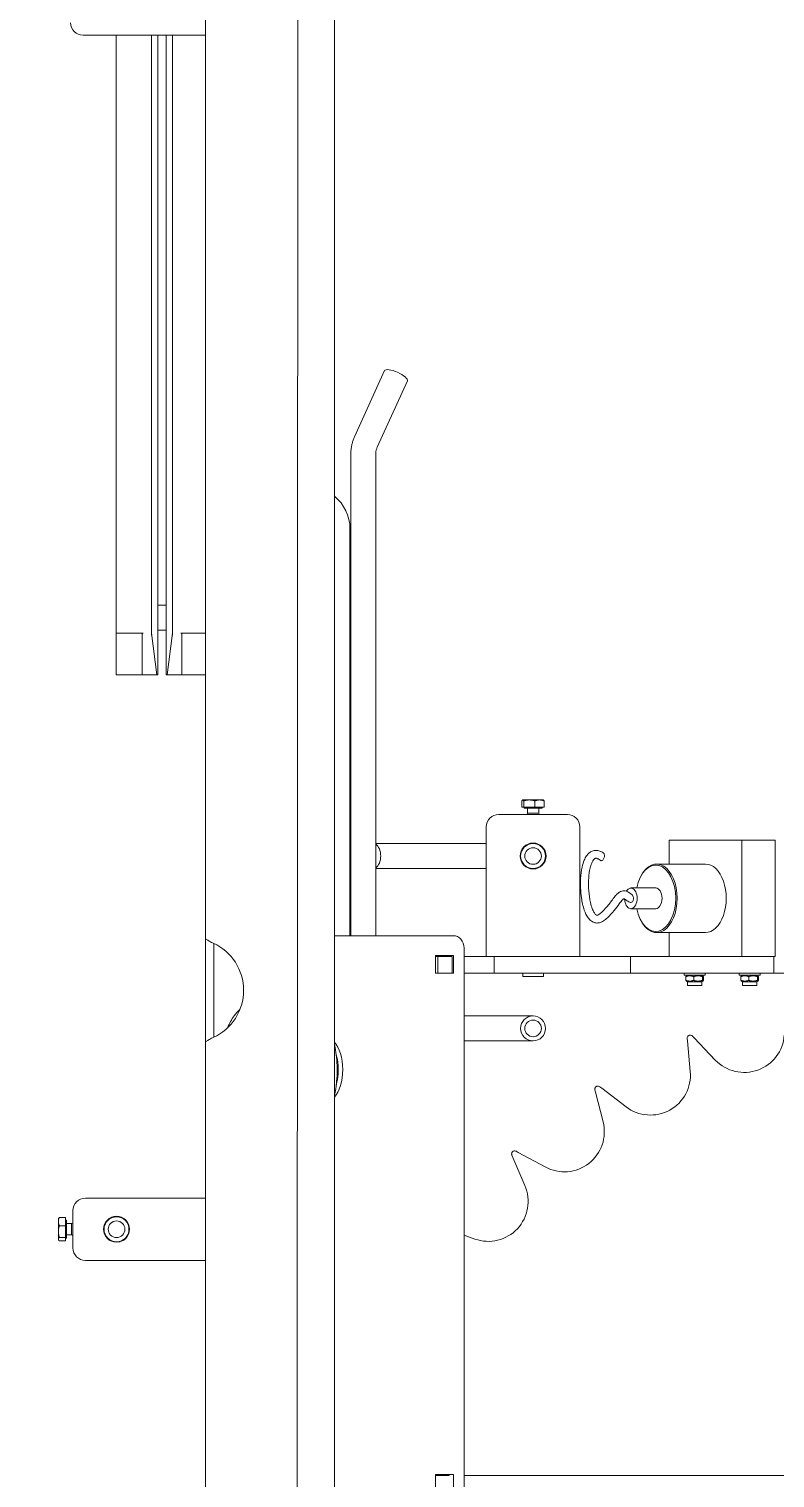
# Model space of a CAD drawing. Extents: x -3873 to 164127, y 7129 to 96529.
# Drawn here: x 84242 to 84601, y 56459 to 57157 of the extents above; entities that cross this region are included whole.
import ezdxf

# ---------------------------------------------------------------- set-up
doc = ezdxf.new("R2010")
doc.units = 0
doc.layers.get('0').update_dxf_attribs({"linetype": 'CONTINUOUS'})
doc.layers.add('LAYOUT Kromeka', color=1, linetype='CONTINUOUS', lineweight=5)

# ---------------------------------------------------------------- blocks, each defined once
blk = doc.blocks.new('g-sd-01-ohc-at-645')
for p, q in [((1568.59, 2331.46), (1568.59, 2334.51)), ((1572.5, 2331.46), (1568.59, 2331.46)), ((1569.22, 2334.96), (1568.98, 2334.82)), ((1570.54, 2334.96), (1569.22, 2334.96)), ((1569.87, 2331.46), (1569.87, 2330.96)), ((1569.87, 2330.96), (1578.57, 2330.96)), ((1575.31, 2334.96), (1570.54, 2334.96)), ((1571.49, 2330.96), (1571.49, 2328.57)), ((1572.5, 2331.46), (1572.5, 2334.51)), ((1578.13, 2331.46), (1572.5, 2331.46)), ((1578.99, 2334.96), (1575.31, 2334.96)), ((1576.95, 2330.96), (1576.95, 2328.57)), ((1578.13, 2331.46), (1578.13, 2334.51)), ((1579.86, 2331.46), (1578.13, 2331.46)), ((1578.57, 2331.46), (1578.57, 2330.96)), ((1579.22, 2334.96), (1578.99, 2334.96)), ((1579.22, 2334.96), (1579.46, 2334.82)), ((1579.86, 2331.46), (1579.86, 2334.51)), ((1565.22, 2327.96), (1583.22, 2327.96)), ((1571.49, 2328.57), (1571.22, 2327.96)), ((1571.49, 2328.57), (1576.95, 2328.57)), ((1576.95, 2328.57), (1577.22, 2327.96)), ((999.22, 2323.09), (999.22, 2264.09)), ((1559.22, 2264.09), (1559.22, 2321.96)), ((1589.22, 2321.96), (1589.22, 2264.09)), ((1287.17, 2307.09), (999.22, 2307.09)), ((1287.17, 2307.09), (1307.17, 2307.09)), ((1287.17, 2294.09), (1287.17, 2307.09)), ((1307.17, 2307.09), (1307.17, 2294.59)), ((1568.22, 2306.96), (1568.22, 2305.21)), ((1580.22, 2305.21), (1580.22, 2306.96)), ((1287.17, 2290.09), (999.22, 2290.09)), ((1288.17, 2290.09), (1287.17, 2290.09)), ((1287.17, 2290.09), (1287.17, 2290.09)), ((1307.17, 2287.59), (1287.17, 2290.09)), ((1287.42, 2294.59), (1288.64, 2294.59)), ((1288.64, 2294.59), (1307.17, 2294.59)), ((1307.17, 2293.49), (1307.17, 2294.59)), ((1307.17, 2292.21), (1307.17, 2293.49)), ((1307.17, 2292.21), (1307.17, 2290.34)), ((1307.17, 2289.49), (1307.17, 2290.34)), ((1307.17, 2287.59), (1307.17, 2289.49)), ((999.22, 2287.09), (1307.17, 2287.09)), ((1307.17, 2283.09), (999.22, 2283.09)), ((1273.67, 2283.09), (1273.67, 2287.09)), ((1285.67, 2283.09), (1285.67, 2287.09)), ((1287.17, 2280.09), (1307.17, 2282.59)), ((1307.17, 2287.59), (1307.17, 2287.09)), ((1307.17, 2282.59), (1307.17, 2283.09)), ((1307.17, 2280.68), (1307.17, 2282.59)), ((999.22, 2280.09), (1287.17, 2280.09)), ((1287.17, 2280.09), (1287.17, 2280.09)), ((1287.17, 2280.09), (1288.17, 2280.09)), ((1287.17, 2264.09), (1287.17, 2276.08)), ((1287.42, 2275.59), (1288.64, 2275.59)), ((1288.64, 2275.59), (1307.17, 2275.59)), ((1307.17, 2279.84), (1307.17, 2280.68)), ((1307.17, 2277.97), (1307.17, 2279.84)), ((1307.17, 2276.69), (1307.17, 2277.97)), ((1307.17, 2275.59), (1307.17, 2276.69)), ((1307.17, 2275.59), (1307.17, 2264.09)), ((1434.35, 2264.09), (752.17, 2264.09)), ((1434.35, 2264.09), (1483.99, 2264.09)), ((1914.35, 2264.09), (1483.99, 2264.09)), ((1481.77, 2260.09), (1436.58, 2260.09)), ((2374.17, 2202.09), (752.17, 2202.09)), ((1432.85, 2190.12), (1432.85, 2202.09)), ((1160.76, 2177.92), (1192.61, 2192.41)), ((1201.1, 2194.22), (1432.85, 2194.22)), ((1432.85, 2194.62), (1236.85, 2194.62)), ((1432.85, 2190.12), (1432.85, 2180.01)), ((1165.73, 2166.99), (1197.58, 2181.49)), ((1201.1, 2182.22), (1432.85, 2182.22)), ((1388.49, 2182.22), (1388.49, 2146.88)), ((1400.49, 2182.22), (1400.49, 2146.88)), ((1432.85, 2144.85), (1432.85, 2180.01)), ((1442.35, 2153.51), (1450.85, 2153.51)), ((1442.35, 2144.85), (1442.35, 2153.51)), ((1442.85, 2153.51), (1442.85, 2152.28)), ((1442.85, 2152.28), (1450.85, 2152.28)), ((1442.85, 2152.28), (1442.85, 2145.35)), ((1450.85, 2153.51), (1450.85, 2144.85)), ((1692.35, 2153.51), (1700.85, 2153.51)), ((1692.35, 2144.85), (1692.35, 2153.51)), ((1692.85, 2146.83), (1692.85, 2153.51)), ((1388.49, 2146.88), (1388.49, 2128.99)), ((1400.49, 2128.99), (1400.49, 2146.88)), ((1442.35, 2146.85), (1442.85, 2146.85)), ((1450.85, 2144.85), (1442.35, 2144.85)), ((1442.85, 2145.35), (1450.85, 2145.35)), ((1692.35, 2146.85), (1692.85, 2146.85)), ((1700.85, 2144.85), (1692.35, 2144.85)), ((2011.85, 2139.65), (1438.85, 2139.65)), ((1442.85, 2139.65), (1442.85, 2125.26)), ((1450.85, 2125.26), (1450.85, 2139.65)), ((1471.49, 2139.65), (1471.49, 2106.49)), ((1483.49, 2106.49), (1483.49, 2139.65)), ((1577.13, 2139.65), (1578.95, 2134.51)), ((1692.85, 2133.12), (1692.85, 2139.65)), ((1380.49, 2128.99), (1442.85, 2128.99)), ((1692.85, 2066.39), (1692.85, 2133.12)), ((1374.49, 2089.99), (1374.49, 2122.99)), ((1442.85, 2125.26), (1450.85, 2125.26)), ((1442.85, 2125.26), (1442.85, 2059.59)), ((1450.85, 2059.59), (1450.85, 2125.26)), ((1536.67, 2114.6), (1537.22, 2113.59)), ((1539.63, 2116.24), (1538.58, 2116.69)), ((1553.18, 2110.41), (1539.63, 2116.24)), ((1367.49, 2111.49), (1367.53, 2111.55)), ((1367.49, 2111.49), (1367.49, 2111.43)), ((1367.49, 2111.43), (1367.49, 2108.3)), ((1367.49, 2108.3), (1367.49, 2103.36)), ((1370.99, 2111.87), (1367.94, 2111.87)), ((1370.99, 2110.99), (1367.94, 2110.99)), ((1370.99, 2111.87), (1370.99, 2110.99)), ((1370.99, 2110.99), (1370.99, 2105.61)), ((1370.99, 2110.84), (1371.49, 2110.84)), ((1371.49, 2102.14), (1371.49, 2110.84)), ((1371.49, 2109.22), (1373.88, 2109.22)), ((1373.88, 2109.22), (1374.49, 2109.49)), ((1373.88, 2103.76), (1373.88, 2109.22)), ((1388.49, 2108.24), (1388.49, 2106.49)), ((1400.49, 2106.49), (1400.49, 2108.24)), ((1450.85, 2111.49), (1452.49, 2111.49)), ((1452.49, 2111.49), (1452.49, 2101.49)), ((1537.22, 2113.59), (1544.24, 2100.63)), ((1367.49, 2103.36), (1367.49, 2101.49)), ((1367.49, 2101.49), (1367.53, 2101.43)), ((1370.99, 2105.61), (1367.94, 2105.61)), ((1370.99, 2101.11), (1367.94, 2101.11)), ((1370.99, 2105.61), (1370.99, 2101.11)), ((1370.99, 2102.14), (1371.49, 2102.14)), ((1371.49, 2103.76), (1373.88, 2103.76)), ((1373.88, 2103.76), (1374.49, 2103.49)), ((1452.49, 2101.49), (1450.85, 2101.49)), ((1442.85, 2083.99), (1380.49, 2083.99)), ((1505.6, 2074.35), (1506.3, 2073.44)), ((1506.3, 2073.44), (1515.27, 2061.73)), ((1508.27, 2076.43), (1507.16, 2076.71)), ((1522.56, 2072.79), (1508.27, 2076.43)), ((1692.85, 2066.39), (1692.85, 2062.51)), ((1409.85, 2047.44), (1409.85, 2059.42)), ((1419.85, 2047.44), (1419.85, 2059.42)), ((1442.85, 2059.59), (1450.85, 2059.59)), ((1442.85, 2059.59), (1442.85, 2007.16)), ((1450.85, 2007.16), (1450.85, 2059.59)), ((1692.85, 1968.43), (1692.85, 2062.51)), ((1404.34, 2054.69), (1404.01, 2054.52)), ((1425.37, 2054.69), (1425.7, 2054.52)), ((1398.35, 2023.48), (1398.35, 2047.04)), ((1431.35, 2023.48), (1431.35, 2047.04)), ((1386.85, 2040.93), (1386.85, 2006.03)), ((1398.35, 2040.93), (1386.85, 2040.93)), ((1442.85, 2040.93), (1431.35, 2040.93)), ((1442.85, 2006.03), (1442.85, 2040.93)), ((1450.85, 2033.73), (1451.85, 2033.73)), ((1451.85, 2033.73), (1451.85, 2023.73)), ((1451.85, 2032.18), (1452.18, 2032.75)), ((1452.53, 2032.93), (1454.38, 2032.93)), ((1455.05, 2032.18), (1454.73, 2032.75)), ((1455.05, 2032.18), (1455.05, 2025.28)), ((1455.05, 2032.18), (1456.85, 2032.18)), ((1456.85, 2032.18), (1456.85, 2025.28)), ((1483.52, 2032.2), (1482.38, 2032.31)), ((1498.21, 2030.85), (1483.52, 2032.2)), ((1450.85, 2023.73), (1451.85, 2023.73)), ((1451.85, 2025.28), (1452.18, 2024.71)), ((1452.53, 2029.17), (1454.38, 2029.17)), ((1452.53, 2024.97), (1454.38, 2024.97)), ((1452.53, 2024.53), (1454.38, 2024.53)), ((1455.05, 2025.28), (1454.73, 2024.71)), ((1455.05, 2025.28), (1456.85, 2025.28)), ((1481.21, 2029.73), (1482.04, 2028.95)), ((1482.04, 2028.95), (1492.73, 2018.78)), ((1386.85, 1990.05), (1386.85, 2006.03)), ((1386.85, 2006.03), (1442.85, 2006.03)), ((1442.85, 2005.49), (1442.85, 2006.03)), ((1442.85, 2002.94), (1442.85, 2005.49)), ((1442.85, 2002.94), (1442.85, 1991.81)), ((1450.85, 2007.25), (1451.85, 2007.25)), ((1450.85, 2007.16), (1450.85, 2002.94)), ((1450.85, 1991.81), (1450.85, 2002.94)), ((1451.85, 2007.25), (1451.85, 1997.25)), ((1451.85, 2005.7), (1452.18, 2006.27)), ((1452.53, 2006.45), (1454.38, 2006.45)), ((1455.05, 2005.7), (1454.73, 2006.27)), ((1455.05, 2005.7), (1455.05, 1998.8)), ((1455.05, 2005.7), (1456.85, 2005.7)), ((1456.85, 2005.7), (1456.85, 1998.8)), ((1450.85, 1997.25), (1451.85, 1997.25)), ((1451.85, 1998.8), (1452.18, 1998.23)), ((1452.53, 2002.69), (1454.38, 2002.69)), ((1452.53, 1998.49), (1454.38, 1998.49)), ((1452.53, 1998.05), (1454.38, 1998.05)), ((1455.05, 1998.8), (1454.73, 1998.23)), ((1455.05, 1998.8), (1456.85, 1998.8)), ((1386.85, 1990.05), (1442.85, 1990.05)), ((1442.85, 1990.64), (1442.85, 1991.81)), ((1442.85, 1990.05), (1442.85, 1990.64)), ((1442.85, 1990.63), (1450.85, 1990.63)), ((1450.85, 1991.81), (1450.85, 1990.63)), ((1450.85, 1947.09), (1450.85, 1990.63))]:
    blk.add_line(p, q)
for centre, radius in [((1574.22, 2306.96), 6.25), ((1574.22, 2306.96), 6), ((1574.22, 2306.96), 4), ((1394.49, 2106.49), 6.25), ((1394.49, 2106.49), 6), ((1394.49, 2106.49), 4), ((1477.49, 2106.49), 6), ((1477.49, 2106.49), 4)]:
    blk.add_circle(centre, radius)
for centre, radius, start, end in [((993.22, 2323.09), 6, 0, 90), ((1565.22, 2321.96), 6, 90, 180), ((1583.22, 2321.96), 6, 0, 90), ((1459.17, 2270.79), 25, 204.58231, 335.41769), ((1236.85, 2214.62), 20, 218.81636, 270), ((1380.49, 2122.99), 6, 90, 180), ((1560.79, 2128.1), 19.26, 246.72215, 19.44915), ((1527.31, 2091.45), 19.26, 255.72215, 28.44915), ((1380.49, 2089.99), 6, 180, 270), ((1499.98, 2050.02), 19.26, 264.72215, 37.44915), ((1479.46, 2004.83), 19.26, 273.72215, 46.44915)]:
    blk.add_arc(centre, radius, start, end)
for centre, major_axis, ratio, start_param, end_param in [((1497.35, 2205.62), (15, 0), 0.5, 3.631658, 5.79312), ((1497.35, 2207.78), (15, 0), 0.5, 4.212601, 5.212177), ((1163.24, 2172.46), (2.48, -5.46), 0.307831, 3.141593, 6.283185), ((1394.49, 2183.49), (-6, 0), 0.615661, 0.351523, 2.79007), ((1438.85, 2144.85), (-6, 0), 0.866025, 0, 1.570796), ((1414.85, 2059.42), (-5, 0), 0.601815, 5.462195, 10.921941), ((1414.85, 2047.04), (-16.5, 0), 0.601815, 5.429734, 10.27823), ((1414.85, 2047.44), (16, 0), 0.601815, 1.88862, 7.536158), ((1414.85, 2047.44), (5, 0), 0.601815, 3.141593, 6.283185), ((1414.85, 2023.48), (-16.5, 0), 0.601815, 0, 3.141593)]:
    blk.add_ellipse(centre, major_axis=major_axis, ratio=ratio, start_param=start_param, end_param=end_param)
for points, weights in [([(1570.54, 2334.96), (1569.64, 2334.96), (1568.59, 2334.51)], [1, 1.0379548493, 1]), ([(1568.59, 2334.51), (1568.8, 2334.71), (1568.98, 2334.82)], [1, 1.01664610626, 1.01869102934]), ([(1572.5, 2334.51), (1571.45, 2334.96), (1570.54, 2334.96)], [1, 1.0379548493, 1]), ([(1575.31, 2334.96), (1574.01, 2334.96), (1572.5, 2334.51)], [1, 1.0379548493, 1]), ([(1578.13, 2334.51), (1576.62, 2334.96), (1575.31, 2334.96)], [1, 1.0379548493, 1]), ([(1578.99, 2334.96), (1578.59, 2334.96), (1578.13, 2334.51)], [1, 1.0379548493, 1]), ([(1579.86, 2334.51), (1579.39, 2334.96), (1578.99, 2334.96)], [1, 1.0379548493, 1]), ([(1367.94, 2111.87), (1367.49, 2111.63), (1367.49, 2111.43)], [1, 1.0379548493, 1]), ([(1367.49, 2111.43), (1367.49, 2111.23), (1367.94, 2110.99)], [1, 1.0379548493, 1]), ([(1367.94, 2110.99), (1367.49, 2109.55), (1367.49, 2108.3)], [1, 1.0379548493, 1]), ([(1367.49, 2108.3), (1367.49, 2107.05), (1367.94, 2105.61)], [1, 1.0379548493, 1]), ([(1367.94, 2105.61), (1367.49, 2104.4), (1367.49, 2103.36)], [1, 1.0379548493, 1]), ([(1367.49, 2103.36), (1367.49, 2102.31), (1367.94, 2101.11)], [1, 1.0379548493, 1]), ([(1367.94, 2101.11), (1367.61, 2101.28), (1367.53, 2101.43)], [1, 1.02739688165, 1.01524207819]), ([(1452.53, 2032.93), (1451.86, 2031.05), (1452.53, 2029.17)], [1, 1.15470053838, 1]), ([(1452.18, 2032.75), (1452.23, 2032.84), (1452.53, 2032.93)], [1.07489372397, 1.06356569687, 1]), ([(1454.38, 2032.93), (1454.68, 2032.84), (1454.73, 2032.75)], [1, 1.06356569687, 1.07489372397]), ([(1454.38, 2029.17), (1455.05, 2031.05), (1454.38, 2032.93)], [1, 1.15470053838, 1]), ([(1452.53, 2029.17), (1451.86, 2027.07), (1452.53, 2024.97)], [1, 1.15470053838, 1]), ([(1452.53, 2024.97), (1451.86, 2024.75), (1452.53, 2024.53)], [1, 1.15470053838, 1]), ([(1454.38, 2024.97), (1455.05, 2027.07), (1454.38, 2029.17)], [1, 1.15470053838, 1]), ([(1454.38, 2024.53), (1455.05, 2024.75), (1454.38, 2024.97)], [1, 1.15470053838, 1]), ([(1452.53, 2006.45), (1451.86, 2004.57), (1452.53, 2002.69)], [1, 1.15470053838, 1]), ([(1452.18, 2006.27), (1452.23, 2006.36), (1452.53, 2006.45)], [1.07489372397, 1.06356569687, 1]), ([(1454.38, 2006.45), (1454.68, 2006.36), (1454.73, 2006.27)], [1, 1.06356569687, 1.07489372397]), ([(1454.38, 2002.69), (1455.05, 2004.57), (1454.38, 2006.45)], [1, 1.15470053838, 1]), ([(1452.53, 2002.69), (1451.86, 2000.59), (1452.53, 1998.49)], [1, 1.15470053838, 1]), ([(1452.53, 1998.49), (1451.86, 1998.27), (1452.53, 1998.05)], [1, 1.15470053838, 1]), ([(1454.38, 1998.49), (1455.05, 2000.59), (1454.38, 2002.69)], [1, 1.15470053838, 1]), ([(1454.38, 1998.05), (1455.05, 1998.27), (1454.38, 1998.49)], [1, 1.15470053838, 1])]:
    blk.add_rational_spline(points, weights, degree=2)
for points, knots in [([(1287.17, 2294.09), (1287.17, 2294.14), (1287.18, 2294.2), (1287.2, 2294.33), (1287.22, 2294.39), (1287.28, 2294.49), (1287.31, 2294.52), (1287.35, 2294.56), (1287.36, 2294.57), (1287.4, 2294.58), (1287.41, 2294.59), (1287.42, 2294.59), (1287.42, 2294.59), (1287.42, 2294.59), (1287.42, 2294.59), (1287.42, 2294.59), (1287.42, 2294.59), (1287.42, 2294.59), (1287.42, 2294.59), (1287.42, 2294.59), (1287.42, 2294.59), (1287.42, 2294.59), (1287.42, 2294.59), (1287.42, 2294.59)], [0, 0, 0, 0, 0.01519174, 0.01519174, 0.03981983, 0.03981983, 0.05894048, 0.05894048, 0.06820946, 0.06820946, 0.07969459, 0.07969459, 0.08083687, 0.08083687, 0.08102576, 0.08102576, 0.08114969, 0.08114969, 0.08126047, 0.08126047, 0.08138535, 0.08138535, 0.08145772, 0.08145772, 0.08145772, 0.08145772]), ([(1287.42, 2275.59), (1287.42, 2275.59), (1287.42, 2275.59), (1287.42, 2275.59), (1287.42, 2275.59), (1287.42, 2275.59), (1287.42, 2275.59), (1287.42, 2275.59), (1287.42, 2275.59), (1287.42, 2275.59), (1287.42, 2275.59), (1287.42, 2275.59), (1287.42, 2275.59), (1287.41, 2275.59), (1287.4, 2275.59), (1287.36, 2275.61), (1287.35, 2275.62), (1287.31, 2275.65), (1287.28, 2275.69), (1287.22, 2275.78), (1287.2, 2275.85), (1287.18, 2275.98), (1287.17, 2276.03), (1287.17, 2276.08)], [-0.08063477, -0.08063477, -0.08063477, -0.08063477, -0.0805633, -0.0805633, -0.08044127, -0.08044127, -0.08033269, -0.08033269, -0.08021111, -0.08021111, -0.0800252, -0.0800252, -0.07891116, -0.07891116, -0.06765101, -0.06765101, -0.05855519, -0.05855519, -0.0397544, -0.0397544, -0.01507973, -0.01507973, 0, 0, 0, 0]), ([(1434.35, 2264.09), (1434.39, 2264.09), (1434.43, 2264.07), (1434.62, 2263.89), (1434.83, 2263.55), (1435.35, 2262.62), (1435.69, 2261.96), (1436.19, 2260.92), (1436.31, 2260.66), (1436.44, 2260.39)], [-1.5481582, -1.5481582, -1.5481582, -1.5481582, -1.4534429, -1.4534429, -1.170573, -1.170573, -0.8742393, -0.8742393, -0.7789085, -0.7789085, -0.7789085, -0.7789085]), ([(1481.91, 2260.39), (1482.03, 2260.66), (1482.15, 2260.92), (1482.65, 2261.96), (1482.99, 2262.62), (1483.51, 2263.55), (1483.72, 2263.89), (1483.92, 2264.07), (1483.96, 2264.09), (1483.99, 2264.09)], [-3.8089701, -3.8089701, -3.8089701, -3.8089701, -3.7136393, -3.7136393, -3.4173056, -3.4173056, -3.1344357, -3.1344357, -3.0397204, -3.0397204, -3.0397204, -3.0397204]), ([(1468.41, 2247.56), (1469.29, 2248.56), (1470.32, 2249.49), (1473.16, 2251.56), (1475.1, 2252.62), (1477.26, 2253.53)], [2.3744511, 2.3744511, 2.3744511, 2.3744511, 2.5647934, 2.5647934, 2.8325066, 2.8325066, 2.8325066, 2.8325066]), ([(1509.82, 2202.09), (1508.77, 2201.86), (1507.7, 2201.66), (1503.36, 2200.98), (1499.96, 2200.74), (1493.19, 2200.82), (1489.82, 2201.15), (1486.05, 2201.84), (1485.46, 2201.96), (1484.89, 2202.09)], [6.261417, 6.261417, 6.261417, 6.261417, 6.3718615, 6.3718615, 6.7007855, 6.7007855, 7.0287109, 7.0287109, 7.0893859, 7.0893859, 7.0893859, 7.0893859]), ([(1192.61, 2192.41), (1193.14, 2192.65), (1193.68, 2192.87), (1194.78, 2193.25), (1195.34, 2193.42), (1196.47, 2193.71), (1197.04, 2193.83), (1198.19, 2194.02), (1198.77, 2194.1), (1199.93, 2194.19), (1200.52, 2194.22), (1201.1, 2194.22)], [4.1887902, 4.1887902, 4.1887902, 4.1887902, 4.29351, 4.29351, 4.3982297, 4.3982297, 4.5029495, 4.5029495, 4.6076692, 4.6076692, 4.712389, 4.712389, 4.712389, 4.712389]), ([(1197.58, 2181.49), (1197.78, 2181.58), (1197.99, 2181.66), (1198.42, 2181.81), (1198.65, 2181.88), (1199.11, 2182), (1199.35, 2182.05), (1199.84, 2182.13), (1200.09, 2182.16), (1200.59, 2182.21), (1200.85, 2182.22), (1201.1, 2182.22)], [4.1887902, 4.1887902, 4.1887902, 4.1887902, 4.29351, 4.29351, 4.3982297, 4.3982297, 4.5029495, 4.5029495, 4.6076692, 4.6076692, 4.712389, 4.712389, 4.712389, 4.712389]), ([(1536.87, 2116.33), (1536.86, 2116.32), (1536.84, 2116.3), (1536.8, 2116.25), (1536.78, 2116.21), (1536.7, 2116.1), (1536.66, 2116.02), (1536.54, 2115.75), (1536.48, 2115.51), (1536.51, 2115.02), (1536.56, 2114.8), (1536.67, 2114.6)], [-0.2489911, -0.2489911, -0.2489911, -0.2489911, -0.2406778, -0.2406778, -0.2222493, -0.2222493, -0.1827927, -0.1827927, -0.0786547, -0.0786547, 0, 0, 0, 0]), ([(1538.58, 2116.69), (1538.39, 2116.77), (1538.2, 2116.8), (1537.73, 2116.81), (1537.48, 2116.74), (1537.2, 2116.59), (1537.11, 2116.54), (1536.98, 2116.43), (1536.92, 2116.39), (1536.87, 2116.33)], [-0.190645, -0.190645, -0.190645, -0.190645, -0.1380712, -0.1380712, -0.0569471, -0.0569471, -0.0222756, -0.0222756, 0, 0, 0, 0]), ([(1391.82, 2076.23), (1391.82, 2076.82), (1391.94, 2077.44), (1392.37, 2078.53), (1392.66, 2079.03), (1393.42, 2079.94), (1393.88, 2080.35), (1395.03, 2081.17), (1395.74, 2081.54), (1397.54, 2082.29), (1398.67, 2082.62), (1401.61, 2083.27), (1403.48, 2083.48), (1408.43, 2083.75), (1411.56, 2083.62), (1416.64, 2082.9), (1418.66, 2082.48), (1421.86, 2081.38), (1423.12, 2080.82), (1424.79, 2079.63), (1425.33, 2079.15), (1425.99, 2078.27), (1426.2, 2077.93), (1426.6, 2077.04), (1426.74, 2076.45), (1426.76, 2075.82), (1426.76, 2075.78), (1426.76, 2075.73)], [0.001795, 0.001795, 0.001795, 0.001795, 0.199808, 0.199808, 0.382143, 0.382143, 0.5777, 0.5777, 0.826149, 0.826149, 1.180144, 1.180144, 1.741203, 1.741203, 2.66814, 2.66814, 3.287285, 3.287285, 3.707177, 3.707177, 3.933318, 3.933318, 4.059149, 4.059149, 4.248898, 4.248898, 4.263272, 4.263272, 4.263272, 4.263272]), ([(1412.98, 2059), (1412.78, 2059.32), (1412.54, 2059.66), (1411.95, 2060.51), (1411.61, 2061.08), (1411.33, 2061.99), (1411.27, 2062.29), (1411.23, 2063.01), (1411.28, 2063.44), (1411.51, 2064.22), (1411.68, 2064.59), (1412.14, 2065.32), (1412.44, 2065.68), (1413.28, 2066.55), (1413.86, 2067.02), (1415.88, 2068.58), (1417.36, 2069.6), (1419.98, 2071.85), (1421.29, 2073.03), (1422.53, 2074.63), (1422.78, 2075.03), (1422.97, 2075.51), (1423, 2075.63), (1423.02, 2075.8), (1423.02, 2075.85), (1423, 2075.92), (1423, 2075.95), (1422.94, 2076.05), (1422.9, 2076.11), (1422.8, 2076.24), (1422.75, 2076.3), (1422.57, 2076.49), (1422.41, 2076.63), (1422.02, 2076.92), (1421.77, 2077.08), (1421, 2077.51), (1420.44, 2077.76), (1418.93, 2078.33), (1417.94, 2078.61), (1415.06, 2079.27), (1413.13, 2079.53), (1407.94, 2079.91), (1404.58, 2079.84), (1400.62, 2079.11), (1399.86, 2078.94), (1398.31, 2078.46), (1397.53, 2078.15), (1396.53, 2077.55), (1396.23, 2077.33), (1395.89, 2076.98), (1395.8, 2076.87), (1395.65, 2076.64), (1395.61, 2076.53), (1395.56, 2076.35), (1395.55, 2076.29), (1395.56, 2076.09), (1395.59, 2075.89), (1395.72, 2075.53), (1395.8, 2075.35), (1396.07, 2074.85), (1396.28, 2074.54), (1396.54, 2074.2), (1396.57, 2074.16), (1396.6, 2074.12)], [0, 0, 0, 0, 0.145692, 0.145692, 0.354105, 0.354105, 0.449161, 0.449161, 0.581012, 0.581012, 0.707134, 0.707134, 0.858779, 0.858779, 1.100436, 1.100436, 1.690928, 1.690928, 2.267496, 2.267496, 2.442734, 2.442734, 2.519773, 2.519773, 2.594274, 2.594274, 2.655014, 2.655014, 2.69471, 2.69471, 2.728395, 2.728395, 2.800244, 2.800244, 2.898208, 2.898208, 3.090004, 3.090004, 3.404465, 3.404465, 3.987871, 3.987871, 4.968351, 4.968351, 5.207863, 5.207863, 5.466656, 5.466656, 5.596756, 5.596756, 5.657917, 5.657917, 5.735999, 5.735999, 5.816152, 5.816152, 5.917656, 5.917656, 6.002766, 6.002766, 6.145705, 6.145705, 6.162491, 6.162491, 6.162491, 6.162491]), ([(1392.93, 2072.73), (1392.62, 2073.24), (1392.35, 2073.78), (1391.94, 2074.95), (1391.82, 2075.59), (1391.82, 2076.23)], [0, 0, 0, 0, 0.2003412, 0.2003412, 0.4122295, 0.4122295, 0.4122295, 0.4122295]), ([(1392.93, 2072.73), (1392.96, 2072.7), (1392.98, 2072.66), (1393.12, 2072.51), (1393.26, 2072.4), (1393.65, 2072.23), (1393.88, 2072.18), (1394.32, 2072.14), (1394.57, 2072.15), (1395.02, 2072.22), (1395.28, 2072.27), (1395.8, 2072.48), (1396.02, 2072.61), (1396.35, 2072.86), (1396.5, 2073), (1396.71, 2073.33), (1396.76, 2073.5), (1396.76, 2073.82), (1396.71, 2073.98), (1396.61, 2074.11), (1396.6, 2074.12), (1396.6, 2074.12)], [-1.5215435, -1.5215435, -1.5215435, -1.5215435, -1.4903547, -1.4903547, -1.3785135, -1.3785135, -1.2464053, -1.2464053, -1.0925132, -1.0925132, -0.9715, -0.9715, -0.8684812, -0.8684812, -0.7879577, -0.7879577, -0.7122954, -0.7122954, -0.636573, -0.636573, -0.6336365, -0.6336365, -0.6336365, -0.6336365]), ([(1426.76, 2075.73), (1426.76, 2075.2), (1426.66, 2074.65), (1426.31, 2073.61), (1426.05, 2073.11), (1425.32, 2071.96), (1424.8, 2071.34), (1423.17, 2069.58), (1422, 2068.52), (1419.73, 2066.61), (1418.61, 2065.8), (1416.97, 2064.58), (1416.43, 2064.18), (1415.69, 2063.53), (1415.44, 2063.3), (1415.13, 2062.95), (1415.03, 2062.81), (1414.95, 2062.66), (1414.93, 2062.62), (1414.91, 2062.58), (1414.91, 2062.57), (1414.91, 2062.57)], [0, 0, 0, 0, 0.176234, 0.176234, 0.361441, 0.361441, 0.630875, 0.630875, 1.16138, 1.16138, 1.609569, 1.609569, 1.832709, 1.832709, 1.950609, 1.950609, 2.018709, 2.018709, 2.05047, 2.05047, 2.077376, 2.077376, 2.077376, 2.077376]), ([(1505.53, 2076.09), (1505.49, 2076.02), (1505.45, 2075.95), (1505.39, 2075.81), (1505.36, 2075.73), (1505.29, 2075.45), (1505.27, 2075.21), (1505.38, 2074.74), (1505.46, 2074.53), (1505.6, 2074.35)], [-0.2488, -0.2488, -0.2488, -0.2488, -0.2161196, -0.2161196, -0.1804625, -0.1804625, -0.0786396, -0.0786396, 0, 0, 0, 0]), ([(1507.16, 2076.71), (1507.02, 2076.74), (1506.89, 2076.76), (1506.56, 2076.75), (1506.38, 2076.7), (1506.06, 2076.57), (1505.92, 2076.49), (1505.73, 2076.33), (1505.67, 2076.27), (1505.58, 2076.17), (1505.56, 2076.13), (1505.53, 2076.09)], [-0.2214308, -0.2214308, -0.2214308, -0.2214308, -0.175883, -0.175883, -0.1086398, -0.1086398, -0.0501586, -0.0501586, -0.0217475, -0.0217475, -0.0072366, -0.0072366, -0.0072366, -0.0072366]), ([(1416.85, 2059.42), (1416.85, 2059.4), (1416.85, 2059.39), (1416.84, 2059.21), (1416.77, 2059.05), (1416.56, 2058.77), (1416.41, 2058.65), (1416.01, 2058.42), (1415.78, 2058.34), (1415.33, 2058.24), (1415.08, 2058.21), (1414.62, 2058.22), (1414.36, 2058.23), (1413.83, 2058.37), (1413.6, 2058.47), (1413.27, 2058.67), (1413.12, 2058.79), (1413, 2058.97), (1412.99, 2058.98), (1412.98, 2059)], [0, 0, 0, 0, 0.0079318, 0.0079318, 0.0874657, 0.0874657, 0.1629215, 0.1629215, 0.2520508, 0.2520508, 0.355877, 0.355877, 0.4375209, 0.4375209, 0.5070244, 0.5070244, 0.5613511, 0.5613511, 0.5674394, 0.5674394, 0.5674394, 0.5674394]), ([(1414.99, 2062.73), (1415.01, 2062.7), (1415.02, 2062.68), (1415.1, 2062.58), (1415.15, 2062.51), (1415.31, 2062.31), (1415.4, 2062.17), (1415.68, 2061.78), (1415.87, 2061.52), (1416.35, 2060.75), (1416.63, 2060.21), (1416.82, 2059.65)], [0.1315401, 0.1315401, 0.1315401, 0.1315401, 0.1411626, 0.1411626, 0.1679841, 0.1679841, 0.222738, 0.222738, 0.3302273, 0.3302273, 0.5274579, 0.5274579, 0.5274579, 0.5274579]), ([(1416.82, 2059.65), (1416.84, 2059.59), (1416.85, 2059.53), (1416.85, 2059.45), (1416.85, 2059.43), (1416.85, 2059.42)], [1.06683127, 1.06683127, 1.06683127, 1.06683127, 1.08782132, 1.08782132, 1.0929617, 1.0929617, 1.0929617, 1.0929617]), ([(1480.87, 2031.44), (1480.83, 2031.37), (1480.81, 2031.29), (1480.77, 2031.14), (1480.76, 2031.06), (1480.73, 2030.78), (1480.75, 2030.53), (1480.93, 2030.08), (1481.05, 2029.89), (1481.21, 2029.73)], [-0.2487998, -0.2487998, -0.2487998, -0.2487998, -0.2161194, -0.2161194, -0.1804623, -0.1804623, -0.0786395, -0.0786395, 0, 0, 0, 0]), ([(1482.38, 2032.31), (1482.21, 2032.32), (1482.04, 2032.31), (1481.65, 2032.21), (1481.44, 2032.1), (1481.18, 2031.88), (1481.09, 2031.79), (1480.98, 2031.63), (1480.93, 2031.57), (1480.89, 2031.48), (1480.88, 2031.46), (1480.87, 2031.44)], [-0.229568, -0.229568, -0.229568, -0.229568, -0.1724589, -0.1724589, -0.0896586, -0.0896586, -0.0466441, -0.0466441, -0.0225097, -0.0225097, -0.0159359, -0.0159359, -0.0159359, -0.0159359])]:
    blk.add_open_spline(points, degree=3, knots=knots)
for points in [[(1391.82, 2076.23), (1391.82, 2076.22), (1391.82, 2076.22), (1391.82, 2076.21)], [(1426.76, 2075.71), (1426.76, 2075.72), (1426.76, 2075.73), (1426.76, 2075.73)]]:
    blk.add_open_spline(points, degree=3)

msp = doc.modelspace()

# ---------------------------------------------------------------- linework, layer by layer
at = {"layer": 'LAYOUT Kromeka', "elevation": -15419959.69}
msp.add_lwpolyline([(83727.59, 63133.87), (83721.97, 47023.65, 0.412929), (84124.92, 46618.64), (85259.11, 46618.64, 0.415704), (85662.06, 47023.65), (85662.06, 60626.61), (85662.06, 60701.85, 1), (85017.06, 60701.85), (85017.06, 60331.81), (85017.06, 56376, -1), (84371.23, 56376), (84372.61, 60367.81), (84372.59, 63130.55)], format="xyb", dxfattribs=at)

# ---------------------------------------------------------------- block references
at = {"layer": 'LAYOUT Kromeka', "xscale": -1, "rotation": 90}
msp.add_blockref('g-sd-01-ohc-at-645', (86591.23, 58152.85, -15419959.69), dxfattribs=at)

doc.saveas('drawing.dxf')
